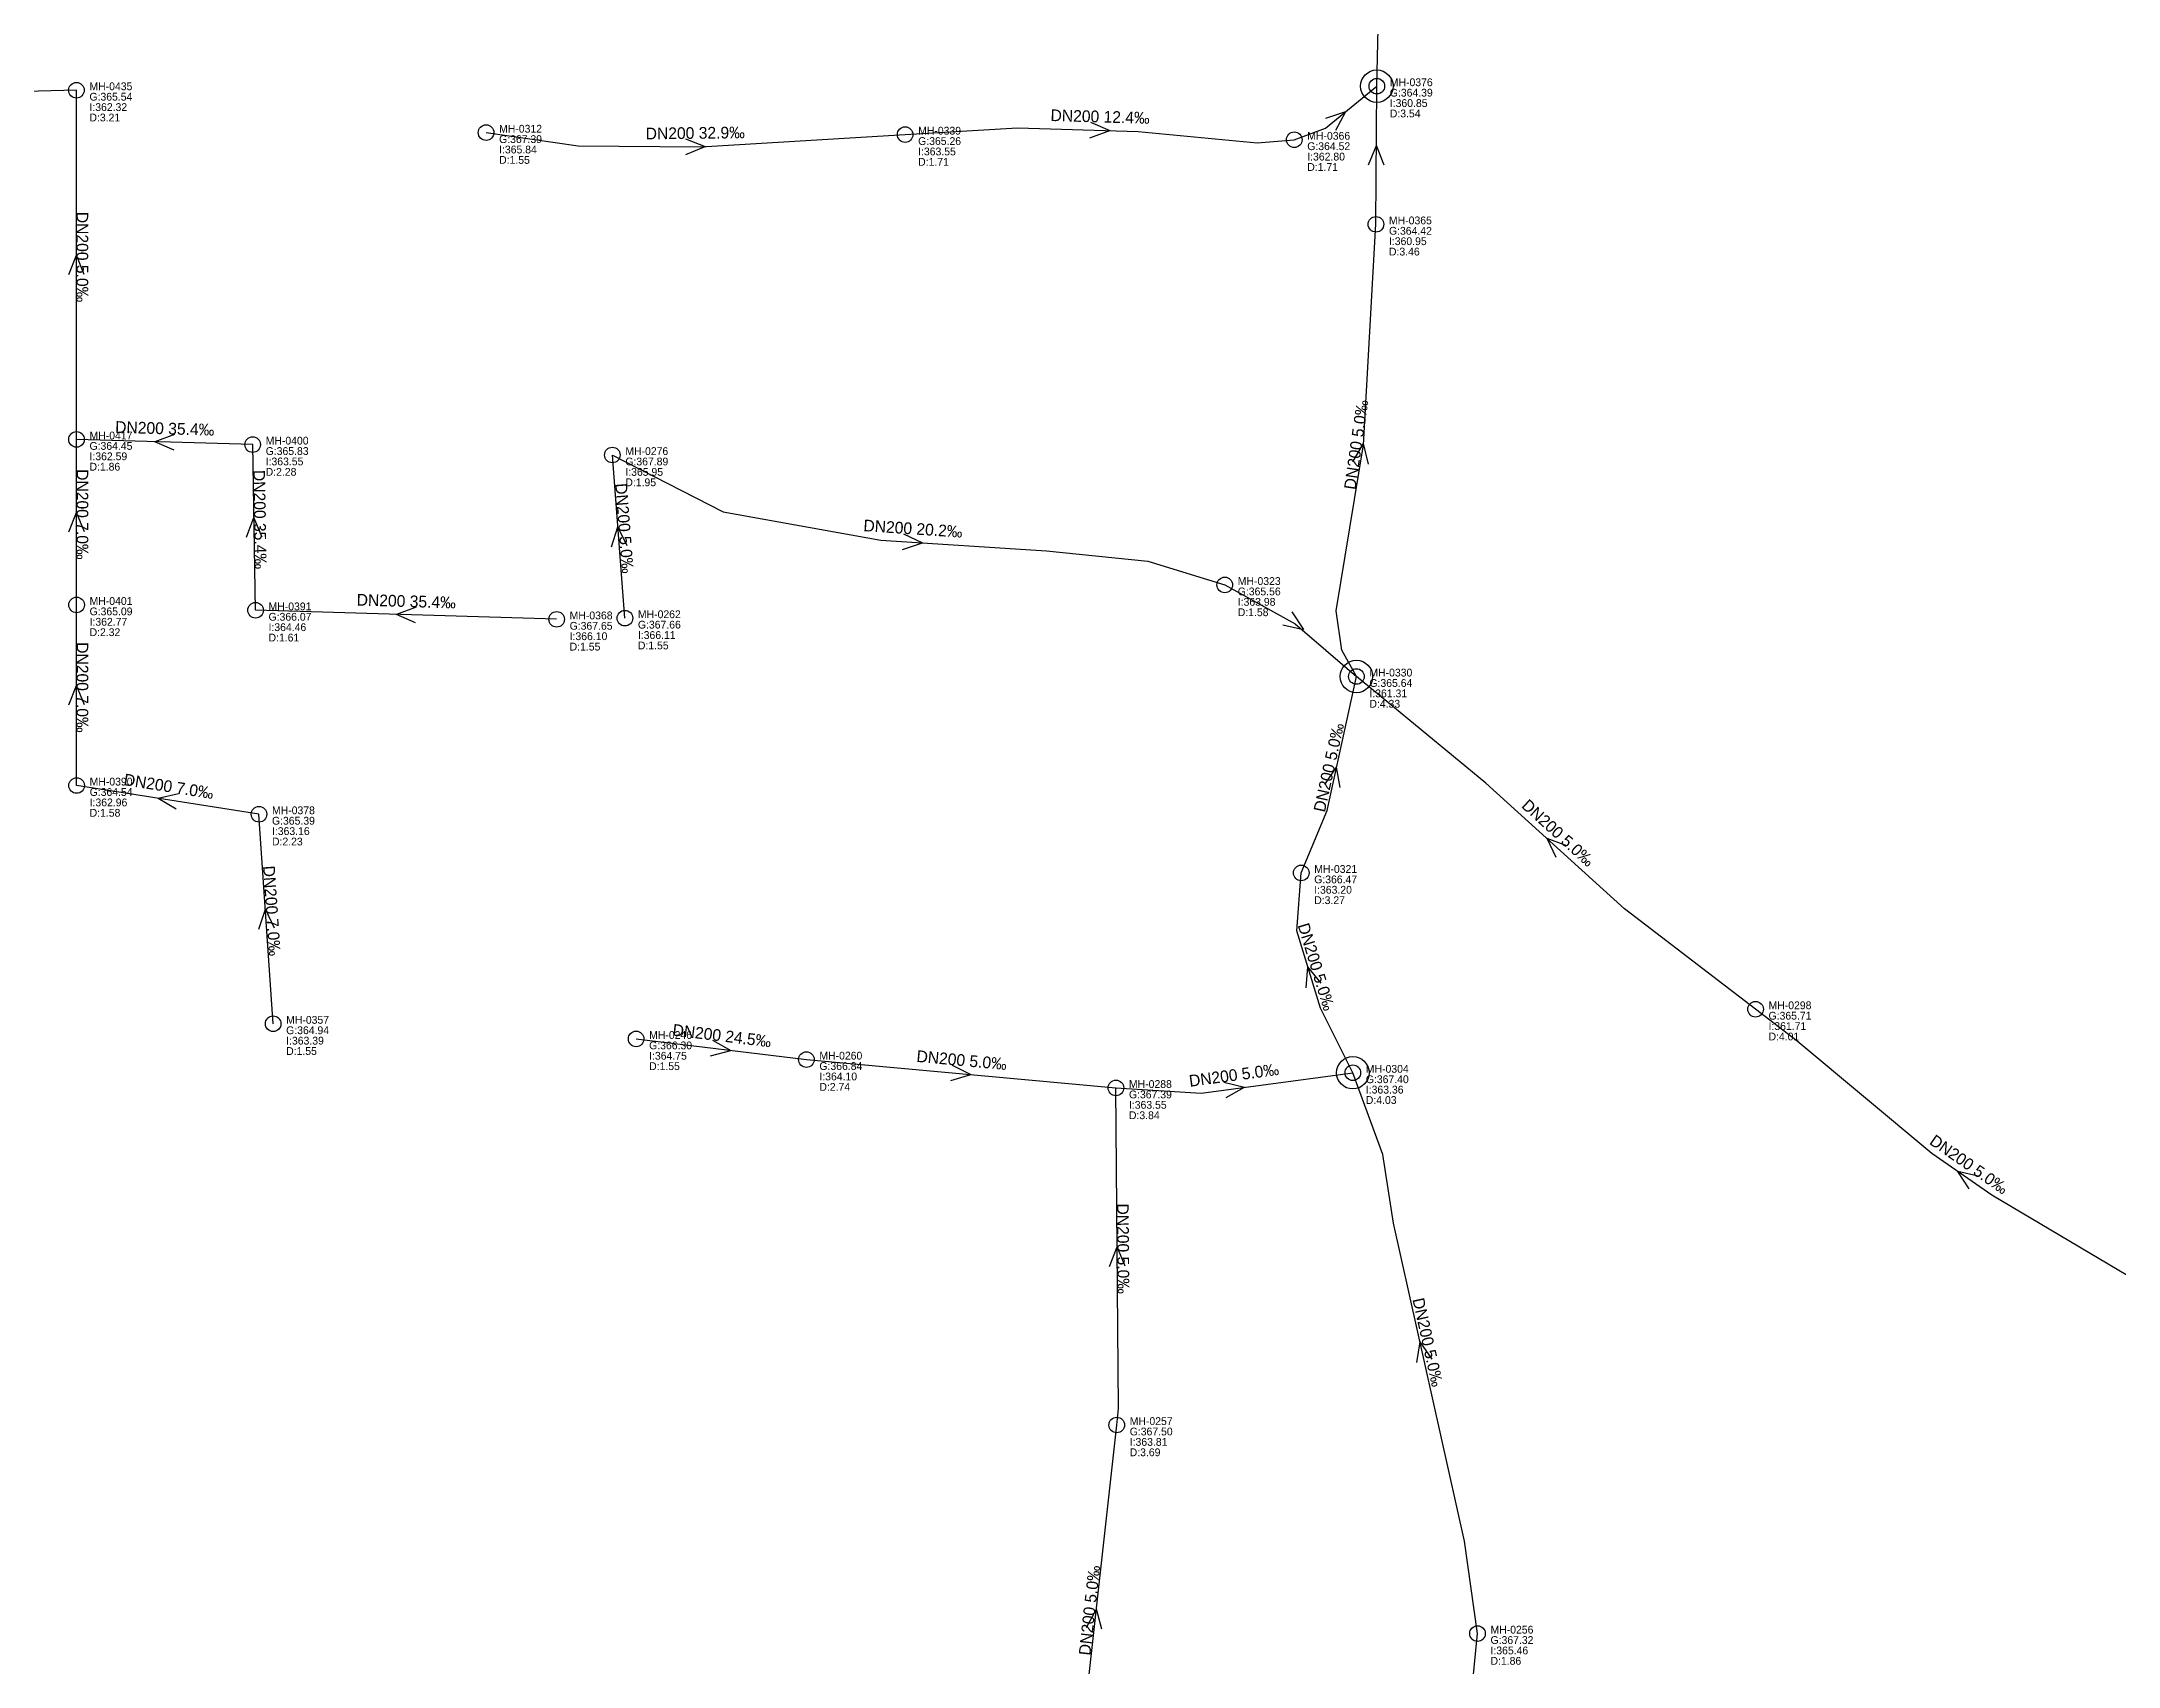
# Model space of a CAD drawing. Header units: metres. Extents: x 449148 to 451990, y 2566737 to 2570847.
# Drawn here: x 450435.9 to 450755.4, y 2569864 to 2570114.1 of the extents above; entities that cross this region are included whole.
import ezdxf
from ezdxf.enums import TextEntityAlignment as Align

# ---------------------------------------------------------------- set-up
doc = ezdxf.new("R2010")
doc.units = ezdxf.units.M
for name, color, linetype in [('SEW-DROP', 6, 'Continuous'), ('SEW-LABEL', 2, 'Continuous'), ('SEW-MH', 7, 'Continuous'), ('SEW-MH-LABEL', 8, 'Continuous'), ('SEW-PIPE-DN200', 3, 'Continuous')]:
    doc.layers.add(name, color=color, linetype=linetype)

msp = doc.modelspace()

# ---------------------------------------------------------------- linework, layer by layer
at = {"layer": 'SEW-DROP'}
for centre in [(450641.35, 2570107.26), (450638.21, 2570016.4), (450638.21, 2570016.4), (450637.66, 2569955.41)]:
    msp.add_circle(centre, 2.5, dxfattribs=at)
at = {"layer": 'SEW-LABEL'}
for p, q in [((450633.51, 2570102.36), (450636.59, 2570103.34)), ((450635.03, 2570100.51), (450636.59, 2570103.34)), ((450535, 2570099.14), (450538.01, 2570097.97)), ((450597.22, 2570099.32), (450600.26, 2570100.43)), ((450597.29, 2570101.72), (450600.26, 2570100.43)), ((450535.03, 2570096.74), (450538.01, 2570097.97)), ((450640.08, 2570095.14), (450641.29, 2570098.13)), ((450642.48, 2570095.12), (450641.29, 2570098.13)), ((450440.12, 2570078.26), (450441.32, 2570081.26)), ((450442.52, 2570078.26), (450441.32, 2570081.26)), ((450456.41, 2570053.65), (450453.37, 2570052.53)), ((450456.34, 2570051.25), (450453.37, 2570052.53)), ((450637.67, 2570049.45), (450639.29, 2570052.24)), ((450640.05, 2570049.1), (450639.29, 2570052.24)), ((450440.13, 2570038.65), (450441.33, 2570041.65)), ((450442.53, 2570038.65), (450441.33, 2570041.65)), ((450467.46, 2570037.83), (450468.61, 2570040.85)), ((450469.86, 2570037.87), (450468.61, 2570040.85)), ((450523.64, 2570036.35), (450524.6, 2570039.43)), ((450526.03, 2570036.53), (450524.6, 2570039.43)), ((450568.52, 2570038.36), (450571.44, 2570036.97)), ((450568.36, 2570035.97), (450571.44, 2570036.97)), ((450493.56, 2570027.05), (450490.52, 2570025.94)), ((450493.48, 2570024.65), (450490.52, 2570025.94)), ((450628.27, 2570026.33), (450630.05, 2570023.64)), ((450626.9, 2570024.36), (450630.05, 2570023.64)), ((450440.13, 2570012.02), (450441.33, 2570015.02)), ((450442.53, 2570012.02), (450441.33, 2570015.02)), ((450633.35, 2569999.8), (450635.16, 2570002.47)), ((450635.69, 2569999.29), (450635.16, 2570002.47)), ((450457.03, 2569998.36), (450453.88, 2569997.64)), ((450456.66, 2569995.99), (450453.88, 2569997.64)), ((450668.95, 2569988.56), (450667.53, 2569991.46)), ((450670.56, 2569990.34), (450667.53, 2569991.46)), ((450469.39, 2569977.5), (450470.38, 2569980.57)), ((450471.78, 2569977.66), (450470.38, 2569980.57)), ((450630.48, 2569968.48), (450630.75, 2569971.7)), ((450632.78, 2569969.18), (450630.75, 2569971.7)), ((450538.87, 2569958.02), (450541.99, 2569958.85)), ((450539.16, 2569960.4), (450541.99, 2569958.85)), ((450576.03, 2569956.59), (450578.91, 2569955.12)), ((450575.81, 2569954.2), (450578.91, 2569955.12)), ((450617.84, 2569953.96), (450620.97, 2569953.17)), ((450618.16, 2569951.59), (450620.97, 2569953.17)), ((450732.49, 2569937.52), (450730.71, 2569940.22)), ((450733.86, 2569939.49), (450730.71, 2569940.22)), ((450600.25, 2569925.61), (450601.42, 2569928.62)), ((450602.64, 2569925.63), (450601.42, 2569928.62)), ((450647.49, 2569910.82), (450648.01, 2569914.01)), ((450649.84, 2569911.34), (450648.01, 2569914.01)), ((450596.68, 2569870.01), (450598.21, 2569872.86)), ((450599.07, 2569869.75), (450598.21, 2569872.86))]:
    msp.add_line(p, q, dxfattribs=at)
at = {"layer": 'SEW-MH'}
for centre in [(450441.31, 2570106.64), (450641.35, 2570107.26), (450504.33, 2570100.11), (450568.79, 2570099.81), (450628.65, 2570099.02), (450641.22, 2570086), (450441.32, 2570052.89), (450468.42, 2570052.1), (450523.75, 2570050.49), (450617.96, 2570030.49), (450441.33, 2570027.42), (450468.86, 2570026.59), (450515.18, 2570025.2), (450525.68, 2570025.38), (450638.21, 2570016.4), (450441.34, 2569999.62), (450469.39, 2569995.2), (450629.72, 2569986.17), (450699.61, 2569965.19), (450471.57, 2569962.95), (450527.41, 2569960.62), (450553.6, 2569957.44), (450637.66, 2569955.41), (450601.22, 2569953.07), (450601.34, 2569901.19), (450656.84, 2569869.09)]:
    msp.add_circle(centre, 1.2, dxfattribs=at)
at = {"layer": 'SEW-PIPE-DN200'}
for points in [[(450641.35, 2570107.26), (450642.75, 2570167.24)], [(450441.31, 2570106.64), (450412.02, 2570105.88), (450393.67, 2570105.4)], [(450441.32, 2570052.89), (450441.31, 2570106.64)], [(450628.65, 2570099.02), (450628.65, 2570099.02), (450633.47, 2570100.78), (450641.35, 2570107.26)], [(450641.22, 2570086), (450641.35, 2570107.26)], [(450504.33, 2570100.11), (450518.5, 2570098.09), (450537.34, 2570097.95), (450568.79, 2570099.81)], [(450568.79, 2570099.81), (450586.08, 2570100.83), (450604.66, 2570100.31), (450622.96, 2570098.54), (450628.65, 2570099.02)], [(450638.21, 2570016.4), (450635.99, 2570020.44), (450635.11, 2570026.5), (450639.29, 2570052.06), (450641.22, 2570086), (450641.22, 2570086)], [(450441.33, 2570027.42), (450441.32, 2570052.89)], [(450468.42, 2570052.1), (450441.32, 2570052.89)], [(450468.86, 2570026.59), (450468.42, 2570052.1)], [(450523.75, 2570050.49), (450540.82, 2570041.76), (450565.03, 2570037.39), (450590.54, 2570035.72), (450606.1, 2570034.13), (450617.96, 2570030.49), (450617.96, 2570030.49)], [(450525.68, 2570025.38), (450523.75, 2570050.49)], [(450617.96, 2570030.49), (450628.81, 2570024.49), (450638.21, 2570016.4)], [(450441.34, 2569999.62), (450441.33, 2570027.42)], [(450515.18, 2570025.2), (450468.86, 2570026.59)], [(450629.72, 2569986.17), (450633.69, 2569995.76), (450638.21, 2570016.4)], [(450699.61, 2569965.19), (450679.43, 2569980.66), (450658.13, 2570000), (450638.21, 2570016.4)], [(450469.39, 2569995.2), (450441.34, 2569999.62)], [(450471.57, 2569962.95), (450469.39, 2569995.2)], [(450637.66, 2569955.41), (450632.7, 2569965.33), (450629.06, 2569977.24), (450629.72, 2569986.17), (450629.72, 2569986.17)], [(450767.35, 2569917.94), (450735.96, 2569936.57), (450726.74, 2569942.97), (450706.03, 2569960.26), (450699.61, 2569965.19)], [(450527.41, 2569960.62), (450553.6, 2569957.44)], [(450553.6, 2569957.44), (450601.22, 2569953.07)], [(450601.22, 2569953.07), (450614.32, 2569952.28), (450637.66, 2569955.41)], [(450656.84, 2569869.09), (450654.86, 2569883.31), (450643.94, 2569932.26), (450642.29, 2569942.84), (450637.66, 2569955.41)], [(450601.34, 2569901.19), (450601.62, 2569903.73), (450601.22, 2569953.07)], [(450594.74, 2569841.55), (450594.74, 2569841.55), (450601.34, 2569901.19)], [(450660.92, 2569818.63), (450657.5, 2569833.04), (450654.19, 2569851.89), (450655.85, 2569859.17), (450656.84, 2569869.09), (450656.84, 2569869.09)]]:
    msp.add_lwpolyline(points, dxfattribs=at)

# ---------------------------------------------------------------- texts
at = {"layer": 'SEW-LABEL'}
for s, rotation, p in [('DN200 12.4‰', -1.6165, (450598.76, 2570101.68)), ('DN200 32.9‰', 0.7049, (450536.51, 2570099.16)), ('DN200 5.0‰', 270.0152, (450441.32, 2570080.96)), ('DN200 5.0‰', 81.7489, (450639.07, 2570051.96)), ('DN200 35.4‰', 358.3343, (450454.87, 2570053.69)), ('DN200 7.0‰', 270.0153, (450441.33, 2570041.35)), ('DN200 35.4‰', 270.981, (450468.64, 2570040.55)), ('DN200 5.0‰', 274.3883, (450524.72, 2570039.14)), ('DN200 20.2‰', -3.757, (450569.94, 2570038.27)), ('DN200 35.4‰', 358.2799, (450492.02, 2570027.1)), ('DN200 7.0‰', 270.0153, (450441.33, 2570014.72)), ('DN200 5.0‰', 77.6409, (450634.84, 2570002.21)), ('DN200 7.0‰', 351.0386, (450455.37, 2569998.61)), ('DN200 5.0‰', 317.7682, (450668.64, 2569991.66)), ('DN200 7.0‰', 273.8592, (450470.48, 2569980.28)), ('DN200 5.0‰', 286.9909, (450631.19, 2569971.46)), ('DN200 24.5‰', -6.9113, (450540.5, 2569960.23)), ('DN200 5.0‰', -5.2376, (450577.41, 2569956.46)), ('DN200 5.0‰', 7.6364, (450619.49, 2569954.17)), ('DN200 5.0‰', 325.2467, (450731.94, 2569940.56)), ('DN200 5.0‰', 270.4609, (450601.43, 2569928.32)), ('DN200 5.0‰', 282.57, (450648.34, 2569913.74)), ('DN200 5.0‰', 83.6865, (450598.04, 2569872.57))]:
    msp.add_text(s, height=1.8, rotation=rotation, dxfattribs=at).set_placement(p, align=Align.CENTER)
at = {"layer": 'SEW-MH-LABEL'}
for s, p in [('G:365.54', (450443.31, 2570105.04)), ('MH-0435', (450443.31, 2570106.64)), ('G:364.39', (450643.35, 2570105.66)), ('MH-0376', (450643.35, 2570107.26)), ('D:3.21', (450443.31, 2570101.84)), ('I:362.32', (450443.31, 2570103.44)), ('D:3.54', (450643.35, 2570102.46)), ('I:360.85', (450643.35, 2570104.06)), ('G:367.39', (450506.33, 2570098.51)), ('MH-0312', (450506.33, 2570100.11)), ('G:365.26', (450570.79, 2570098.21)), ('MH-0339', (450570.79, 2570099.81)), ('MH-0366', (450630.65, 2570099.02)), ('D:1.55', (450506.33, 2570095.31)), ('I:365.84', (450506.33, 2570096.91)), ('D:1.71', (450570.79, 2570095.01)), ('I:363.55', (450570.79, 2570096.61)), ('G:364.52', (450630.65, 2570097.42)), ('I:362.80', (450630.65, 2570095.82)), ('D:1.71', (450630.65, 2570094.22)), ('MH-0365', (450643.22, 2570086)), ('G:364.42', (450643.22, 2570084.4)), ('I:360.95', (450643.22, 2570082.8)), ('D:3.46', (450643.22, 2570081.2)), ('G:364.45', (450443.32, 2570051.29)), ('MH-0417', (450443.32, 2570052.89)), ('G:365.83', (450470.42, 2570050.5)), ('MH-0400', (450470.42, 2570052.1)), ('MH-0276', (450525.75, 2570050.49)), ('D:1.86', (450443.32, 2570048.09)), ('I:362.59', (450443.32, 2570049.69)), ('D:2.28', (450470.42, 2570047.3)), ('I:363.55', (450470.42, 2570048.9)), ('G:367.89', (450525.75, 2570048.89)), ('I:365.95', (450525.75, 2570047.29)), ('D:1.95', (450525.75, 2570045.69)), ('MH-0401', (450443.33, 2570027.42)), ('G:365.56', (450619.96, 2570028.89)), ('MH-0323', (450619.96, 2570030.49)), ('G:365.09', (450443.33, 2570025.82)), ('I:362.77', (450443.33, 2570024.22)), ('G:366.07', (450470.86, 2570024.99)), ('MH-0391', (450470.86, 2570026.59)), ('MH-0368', (450517.18, 2570025.2)), ('MH-0262', (450527.68, 2570025.38)), ('D:1.58', (450619.96, 2570025.69)), ('I:363.98', (450619.96, 2570027.29)), ('D:2.32', (450443.33, 2570022.62)), ('D:1.61', (450470.86, 2570021.79)), ('I:364.46', (450470.86, 2570023.39)), ('G:367.65', (450517.18, 2570023.6)), ('I:366.10', (450517.18, 2570022)), ('G:367.66', (450527.68, 2570023.78)), ('I:366.11', (450527.68, 2570022.18)), ('D:1.55', (450517.18, 2570020.4)), ('D:1.55', (450527.68, 2570020.58)), ('G:365.64', (450640.21, 2570014.8)), ('MH-0330', (450640.21, 2570016.4)), ('D:4.33', (450640.21, 2570011.6)), ('I:361.31', (450640.21, 2570013.2)), ('MH-0390', (450443.34, 2569999.62)), ('G:364.54', (450443.34, 2569998.02)), ('I:362.96', (450443.34, 2569996.42)), ('D:1.58', (450443.34, 2569994.82)), ('G:365.39', (450471.39, 2569993.6)), ('MH-0378', (450471.39, 2569995.2)), ('D:2.23', (450471.39, 2569990.4)), ('I:363.16', (450471.39, 2569992)), ('MH-0321', (450631.72, 2569986.17)), ('G:366.47', (450631.72, 2569984.57)), ('I:363.20', (450631.72, 2569982.97)), ('D:3.27', (450631.72, 2569981.37)), ('G:365.71', (450701.61, 2569963.59)), ('MH-0298', (450701.61, 2569965.19)), ('G:364.94', (450473.57, 2569961.35)), ('MH-0357', (450473.57, 2569962.95)), ('MH-0246', (450529.41, 2569960.62)), ('D:4.01', (450701.61, 2569960.39)), ('I:361.71', (450701.61, 2569961.99)), ('D:1.55', (450473.57, 2569958.15)), ('I:363.39', (450473.57, 2569959.75)), ('G:366.30', (450529.41, 2569959.02)), ('I:364.75', (450529.41, 2569957.42)), ('MH-0260', (450555.6, 2569957.44)), ('D:1.55', (450529.41, 2569955.82)), ('G:366.84', (450555.6, 2569955.84)), ('I:364.10', (450555.6, 2569954.24)), ('MH-0304', (450639.66, 2569955.41)), ('D:2.74', (450555.6, 2569952.64)), ('G:367.39', (450603.22, 2569951.47)), ('MH-0288', (450603.22, 2569953.07)), ('G:367.40', (450639.66, 2569953.81)), ('I:363.36', (450639.66, 2569952.21)), ('D:3.84', (450603.22, 2569948.27)), ('I:363.55', (450603.22, 2569949.87)), ('D:4.03', (450639.66, 2569950.61)), ('MH-0257', (450603.34, 2569901.19)), ('G:367.50', (450603.34, 2569899.59)), ('I:363.81', (450603.34, 2569897.99)), ('D:3.69', (450603.34, 2569896.39)), ('MH-0256', (450658.84, 2569869.09)), ('G:367.32', (450658.84, 2569867.49)), ('I:365.46', (450658.84, 2569865.89)), ('D:1.86', (450658.84, 2569864.29))]:
    msp.add_text(s, height=1.2, dxfattribs=at).set_placement(p)

doc.saveas('drawing.dxf')
